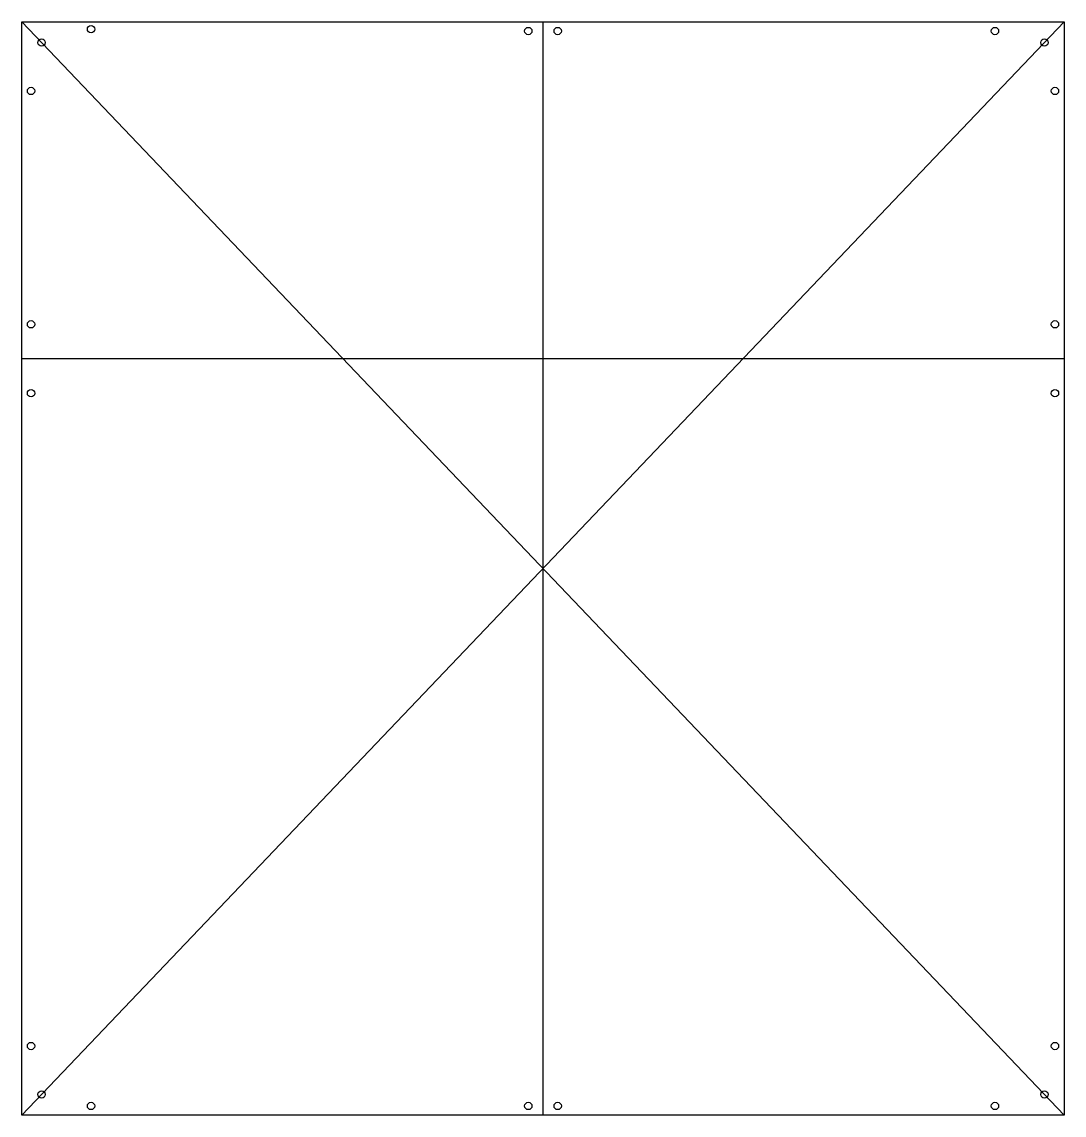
# Model space of a CAD drawing. Header units: millimetres. Extents: x -284 to 284, y -298 to 298.
import ezdxf

# ---------------------------------------------------------------- set-up
doc = ezdxf.new("R2010")
doc.units = ezdxf.units.MM
doc.layers.get('0').update_dxf_attribs({"linetype": 'CONTINUOUS'})

msp = doc.modelspace()

# ---------------------------------------------------------------- linework, layer by layer
for p, q in [((-284.2, -298.2), (-284.2, 298.2)), ((-284.2, 298.2), (284.2, 298.2)), ((284.2, -298.2), (-284.2, 298.2)), ((-284.2, -298.2), (284.2, 298.2)), ((0, -298.2), (0, 298.2)), ((284.2, 298.2), (284.2, -298.2)), ((284.2, 114.4), (-284.2, 114.4)), ((284.2, -298.2), (-284.2, -298.2))]:
    msp.add_line(p, q)
for centre in [(-246.5, 294.2), (-8, 293.2), (8, 293.2), (246.5, 293.2), (-273.43, 286.9), (273.43, 286.9), (-279.2, 260.5), (279.2, 260.5), (-279.2, 133.2), (279.2, 133.2), (-279.2, 95.6), (279.2, 95.6), (-279.2, -260.5), (279.2, -260.5), (-273.43, -286.9), (273.43, -286.9), (-246.5, -293.2), (-8, -293.2), (8, -293.2), (246.5, -293.2)]:
    msp.add_circle(centre, 2)

doc.saveas('drawing.dxf')
